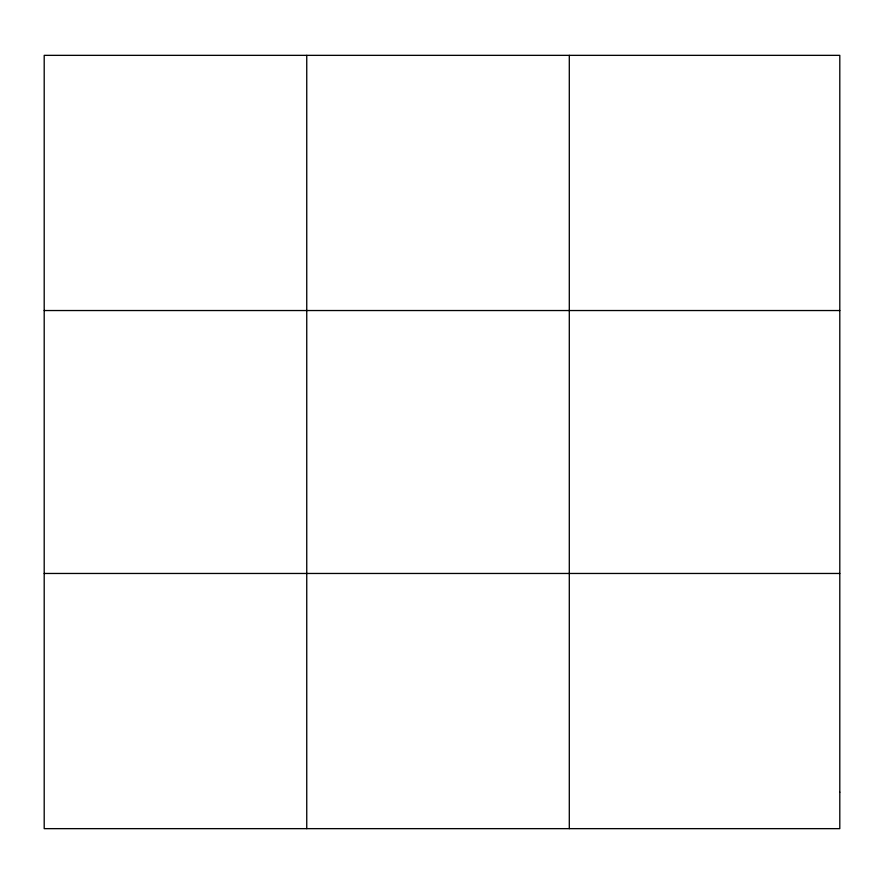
<?xml version="1.0" encoding="UTF-8"?>
<svg xmlns="http://www.w3.org/2000/svg" width="884" height="884" viewBox="0 0 884 884"><rect width="100%" height="100%" fill="white"/><g stroke="black" fill="none" stroke-linecap="round" stroke-linejoin="round"><path stroke-width="1.33" d="M306.748 55.349L306.748 828.651M569.296 55.349L569.296 828.651M44.2 310.538L839.8 310.538M44.2 573.462L839.8 573.462M839.8 792.197L839.8 828.651L44.2 828.651L44.2 55.349L839.8 55.349L839.8 792.197"/></g></svg>
